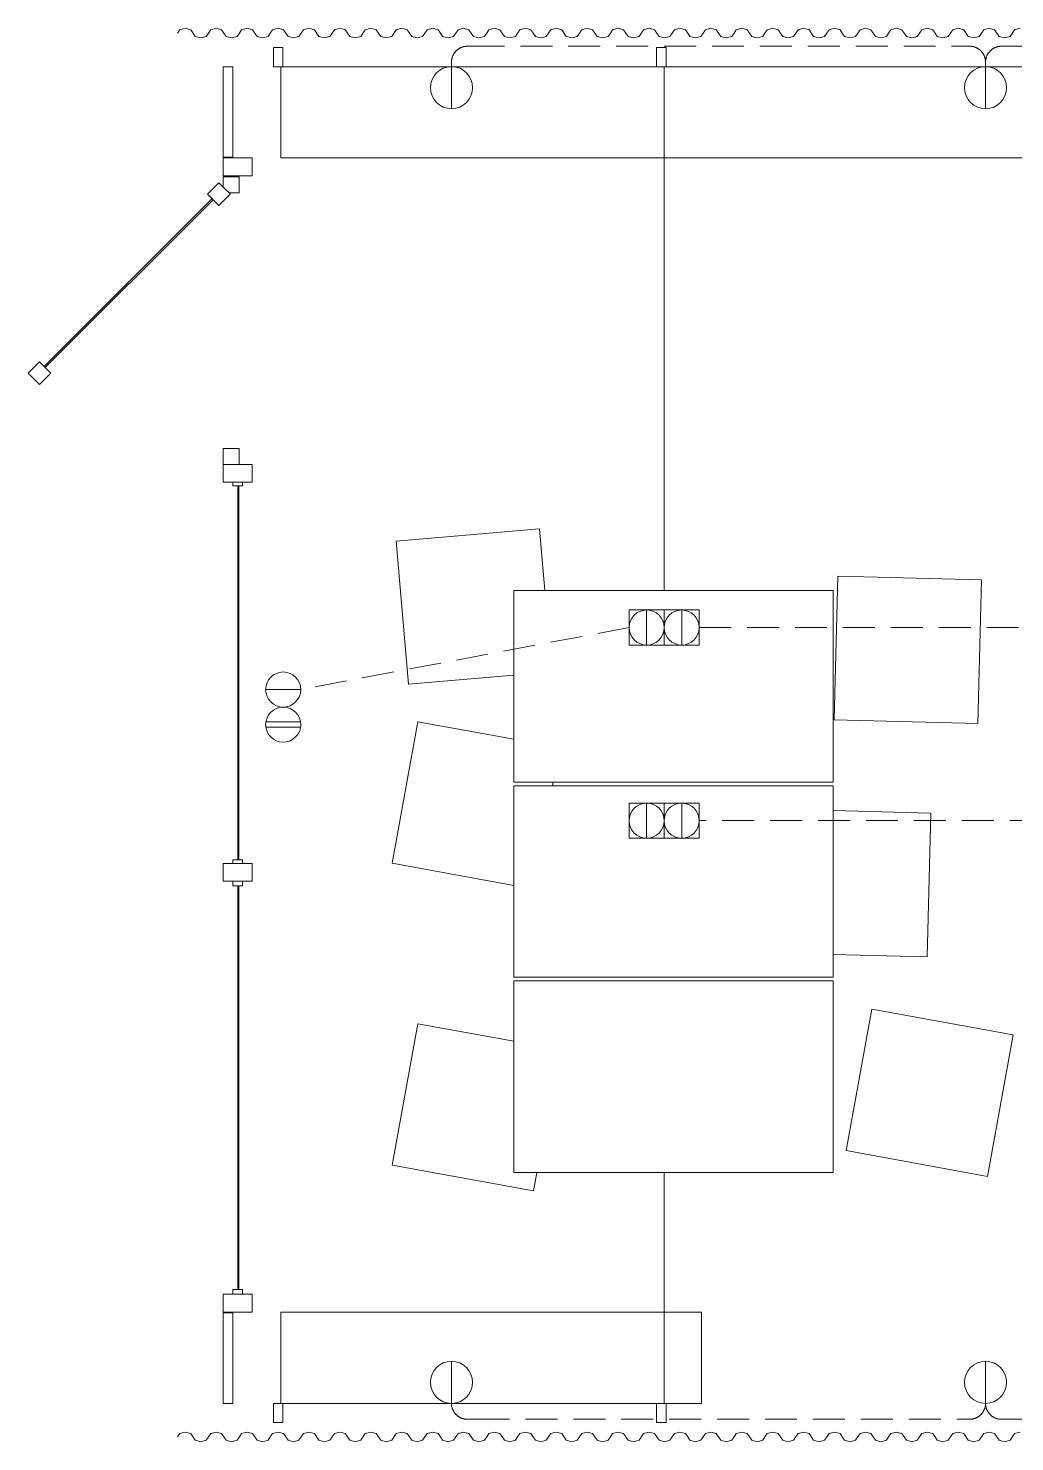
# Model space of a CAD drawing. Extents: x -28639 to -16277, y -1102 to 18050.
# Drawn here: x -28639 to -25551, y -1102 to 3324 of the extents above; entities that cross this region are included whole.
import ezdxf

# ---------------------------------------------------------------- set-up
doc = ezdxf.new("R2010")
doc.units = 0
doc.header["$LTSCALE"] = 5
doc.header["$MEASUREMENT"] = 0
doc.linetypes.add('HIDDEN', pattern=[0.375, 0.25, -0.125])
doc.layers.get('0').update_dxf_attribs({"color": 1, "linetype": 'CONTINUOUS', "lineweight": 13})
doc.layers.add('ArqElet', color=11, linetype='CONTINUOUS', lineweight=5)
doc.layers.add('Visto', color=144, linetype='CONTINUOUS', lineweight=9)
doc.layers.add('Mobiliário', color=151, linetype='CONTINUOUS', lineweight=9, plot=False)

# ---------------------------------------------------------------- blocks, each defined once
blk = doc.blocks.new('TP')
for p, q in [((7873.1, -17549.3), (7781.6, -17549.3)), ((7781.6, -17549.3), (7781.6, -17640.8)), ((7827.4, -17640.8), (7827.4, -17549.3)), ((7873.1, -17549.3), (7873.1, -17640.8)), ((7781.6, -17640.8), (7873.1, -17640.8))]:
    blk.add_line(p, q)
blk.add_circle((7827.4, -17595.1), 45.7)

msp = doc.modelspace()

# ---------------------------------------------------------------- linework, layer by layer
for p, q in [((-27264.1, 3267.9), (-27232.4, 3267.9)), ((-25592.1, 3267.9), (-25560.4, 3267.9)), ((-25592.1, 3267.9), (-25560.4, 3267.9)), ((-27314.1, 3203.9), (-27314.1, 3217.9)), ((-27314.1, 3072.2), (-27314.1, 3203.9)), ((-25642.1, 3203.9), (-25642.1, 3217.9)), ((-25642.1, 3072.2), (-25642.1, 3203.9)), ((-27314.1, -982), (-27314.1, -850.3)), ((-25642.1, -982), (-25642.1, -850.3)), ((-27264.1, -1032), (-27232.4, -1032))]:
    msp.add_line(p, q)
at = {"color": 4, "linetype": 'HIDDEN', "ltscale": 80}
for p, q in [((-27248.3, 3267.9), (-25692.1, 3267.9)), ((-25592.1, 3267.9), (-23985.5, 3267.9)), ((-26758, 1447.6), (-27786.2, 1253.4)), ((-26538.5, 1447.6), (-25015.9, 1447.6)), ((-25016.3, 842.7), (-26538.5, 842.7)), ((-27232.4, -1032), (-25692.1, -1032)), ((-25592.1, -1032), (-25560.4, -1032)), ((-25592.1, -1032), (-25560.4, -1032)), ((-25560.4, -1032), (-23985.5, -1032))]:
    msp.add_line(p, q, dxfattribs=at)
at = {"color": 3}
for p, q in [((-27895.9, 1253.4), (-27786.2, 1253.4)), ((-27895.3, 1151.8), (-27786.8, 1151.8)), ((-27895.3, 1135.4), (-27786.8, 1135.4))]:
    msp.add_line(p, q, dxfattribs=at)
for centre in [(-27314.1, 3138.1), (-25642.1, 3138.1), (-27314.1, -916.2), (-25642.1, -916.2)]:
    msp.add_circle(centre, 65.9)
for centre in [(-27841, 1253.4), (-27841, 1143.6)]:
    msp.add_circle(centre, 54.9, dxfattribs=at)
at = {"color": 4, "linetype": 'HIDDEN', "ltscale": 80}
for centre, start, end in [((-27264.1, 3217.9), 90, 180), ((-25692.1, 3217.9), 0, 90), ((-25592.1, 3217.9), 90, 180), ((-27264.1, -982), 180, 270), ((-25692.1, -982), 270, 0), ((-25592.1, -982), 180, 270)]:
    msp.add_arc(centre, 50, start, end, dxfattribs=at)
at = {"layer": 'ArqElet'}
for p, q in [((-28164.7, 3319.7), (-28147.6, 3324.2)), ((-28147.6, 3324.2), (-28130.5, 3319.7)), ((-28067.9, 3319.7), (-28050.8, 3324.2)), ((-28050.8, 3324.2), (-28033.7, 3319.7)), ((-27971.1, 3319.7), (-27954, 3324.2)), ((-27954, 3324.2), (-27936.9, 3319.7)), ((-27874.3, 3319.7), (-27857.2, 3324.2)), ((-27857.2, 3324.2), (-27840.1, 3319.7)), ((-27777.5, 3319.7), (-27760.4, 3324.2)), ((-27760.4, 3324.2), (-27743.3, 3319.7)), ((-27680.7, 3319.7), (-27663.6, 3324.2)), ((-27663.6, 3324.2), (-27646.5, 3319.7)), ((-27583.9, 3319.7), (-27566.8, 3324.2)), ((-27566.8, 3324.2), (-27549.7, 3319.7)), ((-27487.1, 3319.7), (-27470, 3324.2)), ((-27470, 3324.2), (-27452.9, 3319.7)), ((-27390.3, 3319.7), (-27373.2, 3324.2)), ((-27373.2, 3324.2), (-27356.1, 3319.7)), ((-27293.5, 3319.7), (-27276.4, 3324.2)), ((-27276.4, 3324.2), (-27259.3, 3319.7)), ((-27196.7, 3319.7), (-27179.6, 3324.2)), ((-27179.6, 3324.2), (-27162.5, 3319.7)), ((-27099.9, 3319.7), (-27082.8, 3324.2)), ((-27082.8, 3324.2), (-27065.7, 3319.7)), ((-27003.1, 3319.7), (-26986, 3324.2)), ((-26986, 3324.2), (-26968.9, 3319.7)), ((-26906.3, 3319.7), (-26889.2, 3324.2)), ((-26889.2, 3324.2), (-26872.1, 3319.7)), ((-26809.5, 3319.7), (-26792.4, 3324.2)), ((-26792.4, 3324.2), (-26775.3, 3319.7)), ((-26712.7, 3319.7), (-26695.6, 3324.2)), ((-26695.6, 3324.2), (-26678.5, 3319.7)), ((-26615.9, 3319.7), (-26598.8, 3324.2)), ((-26598.8, 3324.2), (-26581.7, 3319.7)), ((-26519.1, 3319.7), (-26502, 3324.2)), ((-26502, 3324.2), (-26484.9, 3319.7)), ((-26422.3, 3319.7), (-26405.2, 3324.2)), ((-26405.2, 3324.2), (-26388.1, 3319.7)), ((-26325.5, 3319.7), (-26308.4, 3324.2)), ((-26308.4, 3324.2), (-26291.3, 3319.7)), ((-26228.7, 3319.7), (-26211.6, 3324.2)), ((-26211.6, 3324.2), (-26194.5, 3319.7)), ((-26131.9, 3319.7), (-26114.8, 3324.2)), ((-26114.8, 3324.2), (-26097.7, 3319.7)), ((-26035.1, 3319.7), (-26018, 3324.2)), ((-26018, 3324.2), (-26000.9, 3319.7)), ((-25938.3, 3319.7), (-25921.2, 3324.2)), ((-25921.2, 3324.2), (-25904.1, 3319.7)), ((-25841.5, 3319.7), (-25824.4, 3324.2)), ((-25824.4, 3324.2), (-25807.3, 3319.7)), ((-25744.7, 3319.7), (-25727.6, 3324.2)), ((-25727.6, 3324.2), (-25710.5, 3319.7)), ((-25647.9, 3319.7), (-25630.8, 3324.2)), ((-25630.8, 3324.2), (-25613.7, 3319.7)), ((-25551.1, 3319.7), (-25534, 3324.2)), ((-28171.8, 3309.1), (-28164.7, 3319.7)), ((-28130.5, 3319.7), (-28116.3, 3298.4)), ((-28116.3, 3298.4), (-28099.2, 3294)), ((-28099.2, 3294), (-28082.1, 3298.4)), ((-28082.1, 3298.4), (-28067.9, 3319.7)), ((-28033.7, 3319.7), (-28019.5, 3298.4)), ((-28019.5, 3298.4), (-28002.4, 3294)), ((-28002.4, 3294), (-27985.3, 3298.4)), ((-27985.3, 3298.4), (-27978.2, 3309.1)), ((-27978.2, 3309.1), (-27971.1, 3319.7)), ((-27936.9, 3319.7), (-27929.8, 3309.1)), ((-27929.8, 3309.1), (-27922.7, 3298.4)), ((-27922.7, 3298.4), (-27905.6, 3294)), ((-27905.6, 3294), (-27888.5, 3298.4)), ((-27888.5, 3298.4), (-27881.4, 3309.1)), ((-27881.4, 3309.1), (-27874.3, 3319.7)), ((-27840.1, 3319.7), (-27833, 3309.1)), ((-27833, 3309.1), (-27825.9, 3298.4)), ((-27825.9, 3298.4), (-27808.8, 3294)), ((-27808.8, 3294), (-27791.7, 3298.4)), ((-27791.7, 3298.4), (-27784.6, 3309.1)), ((-27784.6, 3309.1), (-27777.5, 3319.7)), ((-27743.3, 3319.7), (-27729.1, 3298.4)), ((-27729.1, 3298.4), (-27712, 3294)), ((-27712, 3294), (-27694.9, 3298.4)), ((-27694.9, 3298.4), (-27680.7, 3319.7)), ((-27646.5, 3319.7), (-27632.3, 3298.4)), ((-27632.3, 3298.4), (-27615.2, 3294)), ((-27615.2, 3294), (-27598.1, 3298.4)), ((-27598.1, 3298.4), (-27583.9, 3319.7)), ((-27549.7, 3319.7), (-27535.5, 3298.4)), ((-27535.5, 3298.4), (-27518.4, 3294)), ((-27518.4, 3294), (-27501.3, 3298.4)), ((-27501.3, 3298.4), (-27487.1, 3319.7)), ((-27452.9, 3319.7), (-27445.8, 3309.1)), ((-27445.8, 3309.1), (-27438.7, 3298.4)), ((-27438.7, 3298.4), (-27421.6, 3294)), ((-27421.6, 3294), (-27404.5, 3298.4)), ((-27404.5, 3298.4), (-27397.4, 3309.1)), ((-27397.4, 3309.1), (-27390.3, 3319.7)), ((-27356.1, 3319.7), (-27349, 3309.1)), ((-27349, 3309.1), (-27341.9, 3298.4)), ((-27341.9, 3298.4), (-27324.8, 3294)), ((-27324.8, 3294), (-27307.7, 3298.4)), ((-27307.7, 3298.4), (-27300.6, 3309.1)), ((-27300.6, 3309.1), (-27293.5, 3319.7)), ((-27259.3, 3319.7), (-27252.2, 3309.1)), ((-27252.2, 3309.1), (-27245.1, 3298.4)), ((-27245.1, 3298.4), (-27228, 3294)), ((-27228, 3294), (-27210.9, 3298.4)), ((-27210.9, 3298.4), (-27203.8, 3309.1)), ((-27203.8, 3309.1), (-27196.7, 3319.7)), ((-27162.5, 3319.7), (-27155.4, 3309.1)), ((-27155.4, 3309.1), (-27148.3, 3298.4)), ((-27148.3, 3298.4), (-27131.2, 3294)), ((-27131.2, 3294), (-27114.1, 3298.4)), ((-27114.1, 3298.4), (-27107, 3309.1)), ((-27107, 3309.1), (-27099.9, 3319.7)), ((-27065.7, 3319.7), (-27058.6, 3309.1)), ((-27058.6, 3309.1), (-27051.5, 3298.4)), ((-27051.5, 3298.4), (-27034.4, 3294)), ((-27034.4, 3294), (-27017.3, 3298.4)), ((-27017.3, 3298.4), (-27010.2, 3309.1)), ((-27010.2, 3309.1), (-27003.1, 3319.7)), ((-26968.9, 3319.7), (-26954.7, 3298.4)), ((-26954.7, 3298.4), (-26937.6, 3294)), ((-26937.6, 3294), (-26920.5, 3298.4)), ((-26920.5, 3298.4), (-26906.3, 3319.7)), ((-26872.1, 3319.7), (-26865, 3309.1)), ((-26865, 3309.1), (-26857.9, 3298.4)), ((-26857.9, 3298.4), (-26840.8, 3294)), ((-26840.8, 3294), (-26823.7, 3298.4)), ((-26823.7, 3298.4), (-26816.6, 3309.1)), ((-26816.6, 3309.1), (-26809.5, 3319.7)), ((-26775.3, 3319.7), (-26768.2, 3309.1)), ((-26768.2, 3309.1), (-26761.1, 3298.4)), ((-26761.1, 3298.4), (-26744, 3294)), ((-26744, 3294), (-26726.9, 3298.4)), ((-26726.9, 3298.4), (-26712.7, 3319.7)), ((-26678.5, 3319.7), (-26671.4, 3309.1)), ((-26671.4, 3309.1), (-26664.3, 3298.4)), ((-26664.3, 3298.4), (-26647.2, 3294)), ((-26647.2, 3294), (-26630.1, 3298.4)), ((-26630.1, 3298.4), (-26623, 3309.1)), ((-26623, 3309.1), (-26615.9, 3319.7)), ((-26581.7, 3319.7), (-26574.6, 3309.1)), ((-26574.6, 3309.1), (-26567.5, 3298.4)), ((-26567.5, 3298.4), (-26550.4, 3294)), ((-26550.4, 3294), (-26533.3, 3298.4)), ((-26533.3, 3298.4), (-26526.2, 3309.1)), ((-26526.2, 3309.1), (-26519.1, 3319.7)), ((-26484.9, 3319.7), (-26477.8, 3309.1)), ((-26477.8, 3309.1), (-26470.7, 3298.4)), ((-26470.7, 3298.4), (-26453.6, 3294)), ((-26453.6, 3294), (-26436.5, 3298.4)), ((-26436.5, 3298.4), (-26429.4, 3309.1)), ((-26429.4, 3309.1), (-26422.3, 3319.7)), ((-26388.1, 3319.7), (-26381, 3309.1)), ((-26381, 3309.1), (-26373.9, 3298.4)), ((-26373.9, 3298.4), (-26356.8, 3294)), ((-26356.8, 3294), (-26339.7, 3298.4)), ((-26339.7, 3298.4), (-26332.6, 3309.1)), ((-26332.6, 3309.1), (-26325.5, 3319.7)), ((-26291.3, 3319.7), (-26284.2, 3309.1)), ((-26284.2, 3309.1), (-26277.1, 3298.4)), ((-26277.1, 3298.4), (-26260, 3294)), ((-26260, 3294), (-26242.9, 3298.4)), ((-26242.9, 3298.4), (-26235.8, 3309.1)), ((-26235.8, 3309.1), (-26228.7, 3319.7)), ((-26194.5, 3319.7), (-26180.3, 3298.4)), ((-26180.3, 3298.4), (-26163.2, 3294)), ((-26163.2, 3294), (-26146.1, 3298.4)), ((-26146.1, 3298.4), (-26139, 3309.1)), ((-26139, 3309.1), (-26131.9, 3319.7)), ((-26097.7, 3319.7), (-26090.6, 3309.1)), ((-26090.6, 3309.1), (-26083.5, 3298.4)), ((-26083.5, 3298.4), (-26066.4, 3294)), ((-26066.4, 3294), (-26049.3, 3298.4)), ((-26049.3, 3298.4), (-26042.2, 3309.1)), ((-26042.2, 3309.1), (-26035.1, 3319.7)), ((-26000.9, 3319.7), (-25993.8, 3309.1)), ((-25993.8, 3309.1), (-25986.7, 3298.4)), ((-25986.7, 3298.4), (-25969.6, 3294)), ((-25969.6, 3294), (-25952.5, 3298.4)), ((-25952.5, 3298.4), (-25945.4, 3309.1)), ((-25945.4, 3309.1), (-25938.3, 3319.7)), ((-25904.1, 3319.7), (-25897, 3309.1)), ((-25897, 3309.1), (-25889.9, 3298.4)), ((-25889.9, 3298.4), (-25872.8, 3294)), ((-25872.8, 3294), (-25855.7, 3298.4)), ((-25855.7, 3298.4), (-25848.6, 3309.1)), ((-25848.6, 3309.1), (-25841.5, 3319.7)), ((-25807.3, 3319.7), (-25800.2, 3309.1)), ((-25800.2, 3309.1), (-25793.1, 3298.4)), ((-25793.1, 3298.4), (-25776, 3294)), ((-25776, 3294), (-25758.9, 3298.4)), ((-25758.9, 3298.4), (-25751.8, 3309.1)), ((-25751.8, 3309.1), (-25744.7, 3319.7)), ((-25710.5, 3319.7), (-25696.3, 3298.4)), ((-25696.3, 3298.4), (-25679.2, 3294)), ((-25679.2, 3294), (-25662.1, 3298.4)), ((-25662.1, 3298.4), (-25655, 3309.1)), ((-25655, 3309.1), (-25647.9, 3319.7)), ((-25613.7, 3319.7), (-25599.5, 3298.4)), ((-25599.5, 3298.4), (-25582.4, 3294)), ((-25582.4, 3294), (-25565.3, 3298.4)), ((-25565.3, 3298.4), (-25551.1, 3319.7)), ((-27871.8, 3203.9), (-27871.8, 3263.9)), ((-27871.8, 3263.9), (-27841.8, 3263.9)), ((-27841.8, 3263.9), (-27841.8, 3203.9)), ((-26671.8, 3203.9), (-26671.8, 3263.9)), ((-26641.8, 3263.9), (-26641.8, 3203.9)), ((-28028.4, 3203.9), (-27998.4, 3203.9)), ((-28028.4, 2920.3), (-28028.4, 3203.9)), ((-27998.4, 2920.3), (-27998.4, 3203.9)), ((-27841.8, 3203.9), (-27871.8, 3203.9)), ((-27848.3, 3203.9), (-26648.3, 3203.9)), ((-27848.3, 2917.9), (-27848.3, 3203.9)), ((-26641.8, 3203.9), (-26671.8, 3203.9)), ((-26648.3, 2917.9), (-26648.3, 3203.9)), ((-26648.3, 3203.9), (-25448.3, 3203.9)), ((-26648.3, 2917.9), (-26648.3, 3203.9)), ((-27998.4, 2920.3), (-28028.4, 2920.3)), ((-28028.4, 2917.9), (-27938.4, 2917.9)), ((-28028.4, 2862.1), (-28028.4, 2917.9)), ((-27938.4, 2862.1), (-27938.4, 2917.9)), ((-27848.3, 2917.9), (-26648.3, 2917.9)), ((-26648.3, 2917.9), (-25448.3, 2917.9)), ((-26648.3, 1563.7), (-26648.3, 2917.9)), ((-26648.3, 1563.7), (-26648.3, 2917.9)), ((-28042.3, 2840.2), (-28077.6, 2804.8)), ((-28042.3, 2840.2), (-28028.4, 2826.3)), ((-28028.4, 2862.1), (-27938.4, 2862.1)), ((-28028.4, 2858.4), (-27978.4, 2858.4)), ((-28028.4, 2858.4), (-28028.4, 2826.3)), ((-27978.4, 2858.4), (-27978.4, 2808.4)), ((-28063.5, 2790.7), (-28589.6, 2265.3)), ((-28077.6, 2804.8), (-28063.5, 2790.7)), ((-28063.5, 2790.7), (-28059.9, 2787.2)), ((-28006.9, 2804.8), (-28042.3, 2769.5)), ((-28028.4, 2826.3), (-28010.4, 2808.4)), ((-28010.4, 2808.4), (-27978.4, 2808.4)), ((-28010.4, 2808.4), (-28006.9, 2804.8)), ((-28059.9, 2787.2), (-28586, 2261.8)), ((-28059.9, 2787.2), (-28042.3, 2769.5)), ((-28603.7, 2279.5), (-28639.1, 2244.1)), ((-28589.6, 2265.3), (-28603.7, 2279.5)), ((-28586, 2261.8), (-28589.6, 2265.3)), ((-28568.4, 2244.1), (-28586, 2261.8)), ((-28603.7, 2208.8), (-28639.1, 2244.1)), ((-28568.4, 2244.1), (-28603.7, 2208.8)), ((-27978.4, 2008.4), (-28028.4, 2008.4)), ((-28028.4, 2008.4), (-28028.4, 1958.4)), ((-27978.4, 2008.4), (-27978.4, 1958.4)), ((-27978.4, 1958.4), (-28028.4, 1958.4)), ((-28028.4, 1902.6), (-28028.4, 1958.4)), ((-27938.4, 1958.4), (-28028.4, 1958.4)), ((-27938.4, 1902.6), (-27938.4, 1958.4)), ((-28028.4, 1902.6), (-27998.4, 1902.6)), ((-27998.4, 1902.6), (-27968.4, 1902.6)), ((-27998.4, 1891.7), (-27998.4, 1902.6)), ((-27998.4, 1891.7), (-27983.4, 1891.7)), ((-27979.8, 1891.7), (-27983.4, 1891.7)), ((-27983.4, 1891.7), (-27983.4, 719.7)), ((-27979.8, 1891.7), (-27968.4, 1891.7)), ((-27979.8, 1891.7), (-27979.8, 719.7)), ((-27968.4, 1902.6), (-27938.4, 1902.6)), ((-27968.4, 1891.7), (-27968.4, 1902.6)), ((-27038.5, 1756.3), (-27486.9, 1718.3)), ((-27022.2, 1563.7), (-27038.5, 1756.3)), ((-27448.9, 1269.9), (-27486.9, 1718.3)), ((-26115.8, 1158.1), (-26104.3, 1608)), ((-25654.5, 1596.4), (-26104.3, 1608)), ((-25666, 1146.6), (-25654.5, 1596.4)), ((-27119.4, 1563.7), (-26119.4, 1563.7)), ((-27119.4, 1563.7), (-27119.4, 963.7)), ((-26119.4, 1563.7), (-26119.4, 963.7)), ((-27499.7, 709.4), (-27419.1, 1152.1)), ((-27119.4, 1097.5), (-27419.1, 1152.1)), ((-25666, 1146.6), (-26115.8, 1158.1)), ((-27119.4, 963.7), (-26119.4, 963.7)), ((-27119.4, 952.2), (-26119.4, 952.2)), ((-27119.4, 952.2), (-27119.4, 352.2)), ((-26998.1, 952.2), (-26996, 963.7)), ((-26119.4, 952.2), (-26119.4, 352.2)), ((-25813, 866.2), (-26119.4, 874.1)), ((-25824.5, 416.4), (-25813, 866.2)), ((-28028.4, 653), (-28028.4, 708.8)), ((-27998.4, 708.8), (-28028.4, 708.8)), ((-27998.4, 708.8), (-27998.4, 719.7)), ((-27983.4, 719.7), (-27998.4, 719.7)), ((-27968.4, 708.8), (-27998.4, 708.8)), ((-27983.4, 719.7), (-27979.8, 719.7)), ((-27968.4, 719.7), (-27979.8, 719.7)), ((-27968.4, 708.8), (-27968.4, 719.7)), ((-27938.4, 708.8), (-27968.4, 708.8)), ((-27938.4, 653), (-27938.4, 708.8)), ((-27119.4, 640.1), (-27499.7, 709.4)), ((-28028.4, 653), (-27998.4, 653)), ((-27998.4, 653), (-27968.4, 653)), ((-27998.4, 638.3), (-27998.4, 653)), ((-27998.4, 638.3), (-27983.4, 638.3)), ((-27983.4, 638.3), (-27983.4, -625.5)), ((-27979.8, 638.3), (-27983.4, 638.3)), ((-27979.8, 638.3), (-27968.4, 638.3)), ((-27979.8, 638.3), (-27979.8, -625.5)), ((-27968.4, 653), (-27938.4, 653)), ((-27968.4, 638.3), (-27968.4, 653)), ((-25824.5, 416.4), (-26119.4, 423.9)), ((-27119.4, 352.2), (-26119.4, 352.2)), ((-27119.4, 340.7), (-26119.4, 340.7)), ((-27119.4, 340.7), (-27119.4, -259.3)), ((-26119.4, 340.7), (-26119.4, -259.3)), ((-26078.9, -190.6), (-25998.3, 252.1)), ((-25555.6, 171.5), (-25998.3, 252.1)), ((-27499.7, -235.9), (-27419.1, 206.8)), ((-27119.4, 152.2), (-27419.1, 206.8)), ((-25636.2, -271.2), (-25555.6, 171.5)), ((-25636.2, -271.2), (-26078.9, -190.6)), ((-27057, -316.5), (-27499.7, -235.9)), ((-27119.4, -259.3), (-26119.4, -259.3)), ((-27057, -316.5), (-27046.6, -259.3)), ((-26648.3, -696), (-26648.3, -259.3)), ((-26648.3, -696), (-26648.3, -259.3)), ((-28028.4, -696), (-28028.4, -640.2)), ((-27998.4, -640.2), (-28028.4, -640.2)), ((-27998.4, -640.2), (-27998.4, -625.5)), ((-27983.4, -625.5), (-27998.4, -625.5)), ((-27968.4, -640.2), (-27998.4, -640.2)), ((-27983.4, -625.5), (-27979.8, -625.5)), ((-27968.4, -625.5), (-27979.8, -625.5)), ((-27968.4, -640.2), (-27968.4, -625.5)), ((-27938.4, -640.2), (-27968.4, -640.2)), ((-27938.4, -696), (-27938.4, -640.2)), ((-27938.4, -696), (-28028.4, -696)), ((-28028.4, -982), (-28028.4, -698.4)), ((-28028.4, -698.4), (-27998.4, -698.4)), ((-27998.4, -982), (-27998.4, -698.4)), ((-27848.3, -982), (-27848.3, -696)), ((-26648.3, -696), (-27848.3, -696)), ((-26648.3, -982), (-26648.3, -696)), ((-26648.3, -982), (-26648.3, -696)), ((-26531.3, -696), (-26648.3, -696)), ((-26531.3, -696), (-26531.3, -982)), ((-27998.4, -982), (-28028.4, -982)), ((-27871.8, -1042), (-27871.8, -982)), ((-27871.8, -982), (-27841.8, -982)), ((-26648.3, -982), (-27848.3, -982)), ((-27841.8, -982), (-27841.8, -1042)), ((-26671.8, -1042), (-26671.8, -982)), ((-26671.8, -982), (-26641.8, -982)), ((-26531.3, -982), (-26648.3, -982)), ((-26641.8, -982), (-26641.8, -1042)), ((-27841.8, -1042), (-27871.8, -1042)), ((-26641.8, -1042), (-26671.8, -1042)), ((-28171.8, -1087.1), (-28164.7, -1076.4)), ((-28164.7, -1076.4), (-28147.6, -1072)), ((-28147.6, -1072), (-28130.5, -1076.4)), ((-28130.5, -1076.4), (-28116.3, -1097.8)), ((-28116.3, -1097.8), (-28099.2, -1102.2)), ((-28099.2, -1102.2), (-28082.1, -1097.8)), ((-28082.1, -1097.8), (-28067.9, -1076.4)), ((-28067.9, -1076.4), (-28050.8, -1072)), ((-28050.8, -1072), (-28033.7, -1076.4)), ((-28033.7, -1076.4), (-28019.5, -1097.8)), ((-28019.5, -1097.8), (-28002.4, -1102.2)), ((-28002.4, -1102.2), (-27985.3, -1097.8)), ((-27985.3, -1097.8), (-27978.2, -1087.1)), ((-27978.2, -1087.1), (-27971.1, -1076.4)), ((-27971.1, -1076.4), (-27954, -1072)), ((-27954, -1072), (-27936.9, -1076.4)), ((-27936.9, -1076.4), (-27929.8, -1087.1)), ((-27929.8, -1087.1), (-27922.7, -1097.8)), ((-27922.7, -1097.8), (-27905.6, -1102.2)), ((-27905.6, -1102.2), (-27888.5, -1097.8)), ((-27888.5, -1097.8), (-27881.4, -1087.1)), ((-27881.4, -1087.1), (-27874.3, -1076.4)), ((-27874.3, -1076.4), (-27857.2, -1072)), ((-27857.2, -1072), (-27840.1, -1076.4)), ((-27840.1, -1076.4), (-27833, -1087.1)), ((-27833, -1087.1), (-27825.9, -1097.8)), ((-27825.9, -1097.8), (-27808.8, -1102.2)), ((-27808.8, -1102.2), (-27791.7, -1097.8)), ((-27791.7, -1097.8), (-27784.6, -1087.1)), ((-27784.6, -1087.1), (-27777.5, -1076.4)), ((-27777.5, -1076.4), (-27760.4, -1072)), ((-27760.4, -1072), (-27743.3, -1076.4)), ((-27743.3, -1076.4), (-27729.1, -1097.8)), ((-27729.1, -1097.8), (-27712, -1102.2)), ((-27712, -1102.2), (-27694.9, -1097.8)), ((-27694.9, -1097.8), (-27680.7, -1076.4)), ((-27680.7, -1076.4), (-27663.6, -1072)), ((-27663.6, -1072), (-27646.5, -1076.4)), ((-27646.5, -1076.4), (-27632.3, -1097.8)), ((-27632.3, -1097.8), (-27615.2, -1102.2)), ((-27615.2, -1102.2), (-27598.1, -1097.8)), ((-27598.1, -1097.8), (-27583.9, -1076.4)), ((-27583.9, -1076.4), (-27566.8, -1072)), ((-27566.8, -1072), (-27549.7, -1076.4)), ((-27549.7, -1076.4), (-27535.5, -1097.8)), ((-27535.5, -1097.8), (-27518.4, -1102.2)), ((-27518.4, -1102.2), (-27501.3, -1097.8)), ((-27501.3, -1097.8), (-27487.1, -1076.4)), ((-27487.1, -1076.4), (-27470, -1072)), ((-27470, -1072), (-27452.9, -1076.4)), ((-27452.9, -1076.4), (-27445.8, -1087.1)), ((-27445.8, -1087.1), (-27438.7, -1097.8)), ((-27438.7, -1097.8), (-27421.6, -1102.2)), ((-27421.6, -1102.2), (-27404.5, -1097.8)), ((-27404.5, -1097.8), (-27397.4, -1087.1)), ((-27397.4, -1087.1), (-27390.3, -1076.4)), ((-27390.3, -1076.4), (-27373.2, -1072)), ((-27373.2, -1072), (-27356.1, -1076.4)), ((-27356.1, -1076.4), (-27349, -1087.1)), ((-27349, -1087.1), (-27341.9, -1097.8)), ((-27341.9, -1097.8), (-27324.8, -1102.2)), ((-27324.8, -1102.2), (-27307.7, -1097.8)), ((-27307.7, -1097.8), (-27300.6, -1087.1)), ((-27300.6, -1087.1), (-27293.5, -1076.4)), ((-27293.5, -1076.4), (-27276.4, -1072)), ((-27276.4, -1072), (-27259.3, -1076.4)), ((-27259.3, -1076.4), (-27252.2, -1087.1)), ((-27252.2, -1087.1), (-27245.1, -1097.8)), ((-27245.1, -1097.8), (-27228, -1102.2)), ((-27228, -1102.2), (-27210.9, -1097.8)), ((-27210.9, -1097.8), (-27203.8, -1087.1)), ((-27203.8, -1087.1), (-27196.7, -1076.4)), ((-27196.7, -1076.4), (-27179.6, -1072)), ((-27179.6, -1072), (-27162.5, -1076.4)), ((-27162.5, -1076.4), (-27155.4, -1087.1)), ((-27155.4, -1087.1), (-27148.3, -1097.8)), ((-27148.3, -1097.8), (-27131.2, -1102.2)), ((-27131.2, -1102.2), (-27114.1, -1097.8)), ((-27114.1, -1097.8), (-27107, -1087.1)), ((-27107, -1087.1), (-27099.9, -1076.4)), ((-27099.9, -1076.4), (-27082.8, -1072)), ((-27082.8, -1072), (-27065.7, -1076.4)), ((-27065.7, -1076.4), (-27058.6, -1087.1)), ((-27058.6, -1087.1), (-27051.5, -1097.8)), ((-27051.5, -1097.8), (-27034.4, -1102.2)), ((-27034.4, -1102.2), (-27017.3, -1097.8)), ((-27017.3, -1097.8), (-27010.2, -1087.1)), ((-27010.2, -1087.1), (-27003.1, -1076.4)), ((-27003.1, -1076.4), (-26986, -1072)), ((-26986, -1072), (-26968.9, -1076.4)), ((-26968.9, -1076.4), (-26954.7, -1097.8)), ((-26954.7, -1097.8), (-26937.6, -1102.2)), ((-26937.6, -1102.2), (-26920.5, -1097.8)), ((-26920.5, -1097.8), (-26906.3, -1076.4)), ((-26906.3, -1076.4), (-26889.2, -1072)), ((-26889.2, -1072), (-26872.1, -1076.4)), ((-26872.1, -1076.4), (-26865, -1087.1)), ((-26865, -1087.1), (-26857.9, -1097.8)), ((-26857.9, -1097.8), (-26840.8, -1102.2)), ((-26840.8, -1102.2), (-26823.7, -1097.8)), ((-26823.7, -1097.8), (-26816.6, -1087.1)), ((-26816.6, -1087.1), (-26809.5, -1076.4)), ((-26809.5, -1076.4), (-26792.4, -1072)), ((-26792.4, -1072), (-26775.3, -1076.4)), ((-26775.3, -1076.4), (-26768.2, -1087.1)), ((-26768.2, -1087.1), (-26761.1, -1097.8)), ((-26761.1, -1097.8), (-26744, -1102.2)), ((-26744, -1102.2), (-26726.9, -1097.8)), ((-26726.9, -1097.8), (-26712.7, -1076.4)), ((-26712.7, -1076.4), (-26695.6, -1072)), ((-26695.6, -1072), (-26678.5, -1076.4)), ((-26678.5, -1076.4), (-26671.4, -1087.1)), ((-26671.4, -1087.1), (-26664.3, -1097.8)), ((-26664.3, -1097.8), (-26647.2, -1102.2)), ((-26647.2, -1102.2), (-26630.1, -1097.8)), ((-26630.1, -1097.8), (-26623, -1087.1)), ((-26623, -1087.1), (-26615.9, -1076.4)), ((-26615.9, -1076.4), (-26598.8, -1072)), ((-26598.8, -1072), (-26581.7, -1076.4)), ((-26581.7, -1076.4), (-26574.6, -1087.1)), ((-26574.6, -1087.1), (-26567.5, -1097.8)), ((-26567.5, -1097.8), (-26550.4, -1102.2)), ((-26550.4, -1102.2), (-26533.3, -1097.8)), ((-26533.3, -1097.8), (-26526.2, -1087.1)), ((-26526.2, -1087.1), (-26519.1, -1076.4)), ((-26519.1, -1076.4), (-26502, -1072)), ((-26502, -1072), (-26484.9, -1076.4)), ((-26484.9, -1076.4), (-26477.8, -1087.1)), ((-26477.8, -1087.1), (-26470.7, -1097.8)), ((-26470.7, -1097.8), (-26453.6, -1102.2)), ((-26453.6, -1102.2), (-26436.5, -1097.8)), ((-26436.5, -1097.8), (-26429.4, -1087.1)), ((-26429.4, -1087.1), (-26422.3, -1076.4)), ((-26422.3, -1076.4), (-26405.2, -1072)), ((-26405.2, -1072), (-26388.1, -1076.4)), ((-26388.1, -1076.4), (-26381, -1087.1)), ((-26381, -1087.1), (-26373.9, -1097.8)), ((-26373.9, -1097.8), (-26356.8, -1102.2)), ((-26356.8, -1102.2), (-26339.7, -1097.8)), ((-26339.7, -1097.8), (-26332.6, -1087.1)), ((-26332.6, -1087.1), (-26325.5, -1076.4)), ((-26325.5, -1076.4), (-26308.4, -1072)), ((-26308.4, -1072), (-26291.3, -1076.4)), ((-26291.3, -1076.4), (-26284.2, -1087.1)), ((-26284.2, -1087.1), (-26277.1, -1097.8)), ((-26277.1, -1097.8), (-26260, -1102.2)), ((-26260, -1102.2), (-26242.9, -1097.8)), ((-26242.9, -1097.8), (-26235.8, -1087.1)), ((-26235.8, -1087.1), (-26228.7, -1076.4)), ((-26228.7, -1076.4), (-26211.6, -1072)), ((-26211.6, -1072), (-26194.5, -1076.4)), ((-26194.5, -1076.4), (-26180.3, -1097.8)), ((-26180.3, -1097.8), (-26163.2, -1102.2)), ((-26163.2, -1102.2), (-26146.1, -1097.8)), ((-26146.1, -1097.8), (-26139, -1087.1)), ((-26139, -1087.1), (-26131.9, -1076.4)), ((-26131.9, -1076.4), (-26114.8, -1072)), ((-26114.8, -1072), (-26097.7, -1076.4)), ((-26097.7, -1076.4), (-26090.6, -1087.1)), ((-26090.6, -1087.1), (-26083.5, -1097.8)), ((-26083.5, -1097.8), (-26066.4, -1102.2)), ((-26066.4, -1102.2), (-26049.3, -1097.8)), ((-26049.3, -1097.8), (-26042.2, -1087.1)), ((-26042.2, -1087.1), (-26035.1, -1076.4)), ((-26035.1, -1076.4), (-26018, -1072)), ((-26018, -1072), (-26000.9, -1076.4)), ((-26000.9, -1076.4), (-25993.8, -1087.1)), ((-25993.8, -1087.1), (-25986.7, -1097.8)), ((-25986.7, -1097.8), (-25969.6, -1102.2)), ((-25969.6, -1102.2), (-25952.5, -1097.8)), ((-25952.5, -1097.8), (-25945.4, -1087.1)), ((-25945.4, -1087.1), (-25938.3, -1076.4)), ((-25938.3, -1076.4), (-25921.2, -1072)), ((-25921.2, -1072), (-25904.1, -1076.4)), ((-25904.1, -1076.4), (-25897, -1087.1)), ((-25897, -1087.1), (-25889.9, -1097.8)), ((-25889.9, -1097.8), (-25872.8, -1102.2)), ((-25872.8, -1102.2), (-25855.7, -1097.8)), ((-25855.7, -1097.8), (-25848.6, -1087.1)), ((-25848.6, -1087.1), (-25841.5, -1076.4)), ((-25841.5, -1076.4), (-25824.4, -1072)), ((-25824.4, -1072), (-25807.3, -1076.4)), ((-25807.3, -1076.4), (-25800.2, -1087.1)), ((-25800.2, -1087.1), (-25793.1, -1097.8)), ((-25793.1, -1097.8), (-25776, -1102.2)), ((-25776, -1102.2), (-25758.9, -1097.8)), ((-25758.9, -1097.8), (-25751.8, -1087.1)), ((-25751.8, -1087.1), (-25744.7, -1076.4)), ((-25744.7, -1076.4), (-25727.6, -1072)), ((-25727.6, -1072), (-25710.5, -1076.4)), ((-25710.5, -1076.4), (-25696.3, -1097.8)), ((-25696.3, -1097.8), (-25679.2, -1102.2)), ((-25679.2, -1102.2), (-25662.1, -1097.8)), ((-25662.1, -1097.8), (-25655, -1087.1)), ((-25655, -1087.1), (-25647.9, -1076.4)), ((-25647.9, -1076.4), (-25630.8, -1072)), ((-25630.8, -1072), (-25613.7, -1076.4)), ((-25613.7, -1076.4), (-25599.5, -1097.8)), ((-25599.5, -1097.8), (-25582.4, -1102.2)), ((-25582.4, -1102.2), (-25565.3, -1097.8)), ((-25565.3, -1097.8), (-25551.1, -1076.4)), ((-25551.1, -1076.4), (-25534, -1072))]:
    msp.add_line(p, q, dxfattribs=at)
at = {"layer": 'Mobiliário'}
msp.add_line((-27119.4, 1297.9), (-27448.9, 1269.9), dxfattribs=at)
at = {"layer": 'Visto'}
msp.add_line((-26671.8, 3263.9), (-26641.8, 3263.9), dxfattribs=at)

# ---------------------------------------------------------------- block references
at = {"color": 4, "xscale": 1.2, "yscale": 1.2, "zscale": 1.2}
for p in [(-36096, 22561.7), (-35986.2, 22561.7)]:
    msp.add_blockref('TP', p, dxfattribs=at)
at = {"color": 3, "xscale": 1.2, "yscale": 1.2, "zscale": 1.2}
for p in [(-36096, 21956.8), (-35986.2, 21956.8)]:
    msp.add_blockref('TP', p, dxfattribs=at)

doc.saveas('drawing.dxf')
